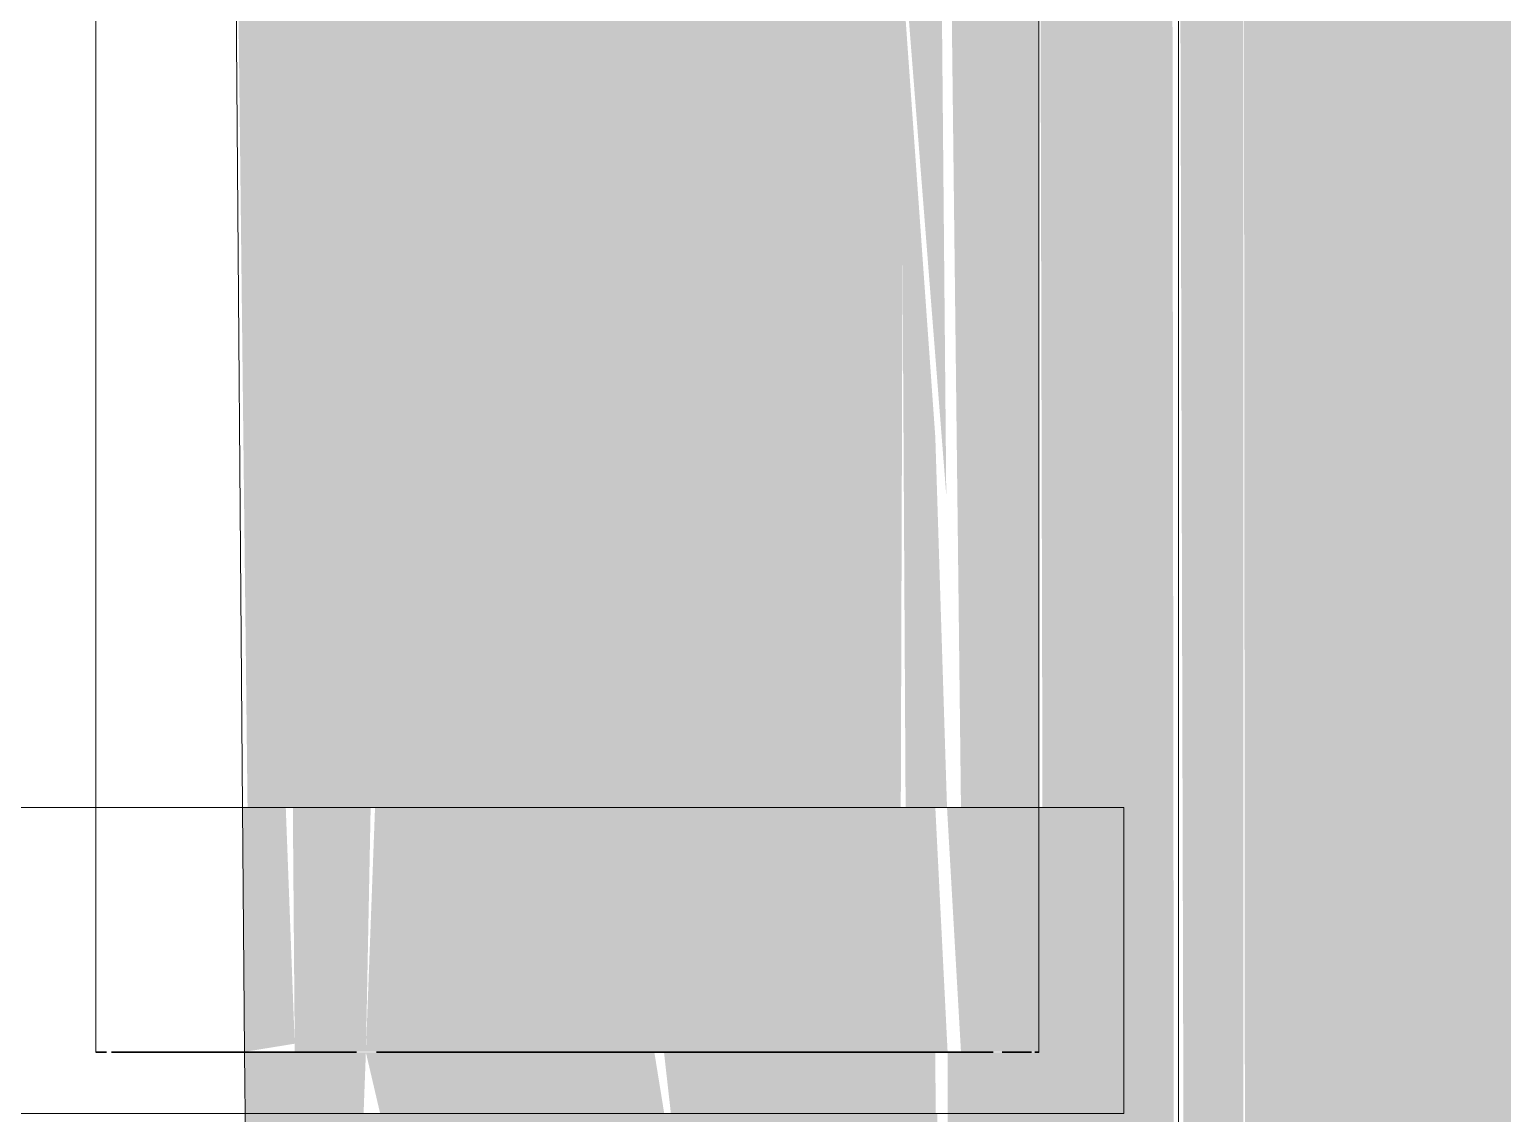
# Model space of a CAD drawing. Header units: metres. Extents: x 147 to 427, y -16 to 162.
# Drawn here: x 392.16138 to 392.21137, y 0.61274 to 0.64953 of the extents above; entities that cross this region are included whole.
import ezdxf

# ---------------------------------------------------------------- set-up
doc = ezdxf.new("R2010")
doc.units = ezdxf.units.M
doc.layers.add('P-SANR-FIXT', color=7, linetype='Continuous', lineweight=5)

# ---------------------------------------------------------------- blocks, each defined once
blk = doc.blocks.new('USO_ESG_Cuba lavatório retângular - Uso geral-3647402-HH')
at = {"layer": 'P-SANR-FIXT'}
for p, q in [((-161.021967, 0.674313), (-161.021967, 0.623125)), ((-160.989967, 0.623125), (-160.989967, 0.674313))]:
    blk.add_line(p, q, dxfattribs=at)
at = {"layer": 'P-SANR-FIXT', "color": 253, "true_color": 0xa6a6a6}
for p, q in [((-161.021967, 0.623125), (-161.021967, 0.614813)), ((-160.989967, 0.614813), (-160.989967, 0.623125)), ((-161.021611, 0.614813), (-161.021961, 0.614813)), ((-161.013122, 0.614813), (-161.021439, 0.614813)), ((-161.005967, 0.614813), (-161.012452, 0.614813)), ((-160.991512, 0.614813), (-161.005967, 0.614813)), ((-160.990215, 0.614813), (-160.99121, 0.614813)), ((-160.989967, 0.614813), (-160.990102, 0.614813))]:
    blk.add_line(p, q, dxfattribs=at)
at = {"layer": 'P-SANR-FIXT', "color": 254, "true_color": 0xdfdfdf}
for p, q in [((-161.021659, 0.614813), (-161.021961, 0.614813)), ((-161.020749, 0.614813), (-161.021439, 0.614813)), ((-161.019567, 0.614813), (-161.020422, 0.614813)), ((-161.01728, 0.614813), (-161.01927, 0.614813)), ((-161.013122, 0.614813), (-161.01728, 0.614813)), ((-161.009642, 0.614813), (-161.01209, 0.614813)), ((-161.005967, 0.614813), (-161.008918, 0.614813)), ((-161.002712, 0.614813), (-161.005967, 0.614813)), ((-160.994653, 0.614813), (-161.002291, 0.614813)), ((-160.991512, 0.614813), (-160.994653, 0.614813)), ((-160.990274, 0.614813), (-160.991185, 0.614813)), ((-160.989967, 0.614813), (-160.990102, 0.614813))]:
    blk.add_line(p, q, dxfattribs=at)
blk = doc.blocks.new('USO_ESG_Sifão de Uso Geral - Sifão para lavatório-3647404-HH')
at = {"layer": 'P-SANR-FIXT'}
for p, q in [((-161.024856, 0.623125), (-160.987078, 0.623125)), ((-160.987078, 0.612738), (-160.987078, 0.623125)), ((-161.024856, 0.612738), (-160.987078, 0.612738))]:
    blk.add_line(p, q, dxfattribs=at)
at = {"layer": 'P-SANR-FIXT', "color": 253, "true_color": 0xa6a6a6}
for p, q in [((-161.02446, 0.623125), (-161.023418, 0.623125)), ((-161.021967, 0.623125), (-161.013122, 0.623125)), ((-161.0128, 0.623125), (-160.989967, 0.623125)), ((-160.988516, 0.623125), (-160.987474, 0.623125)), ((-160.987441, 0.623125), (-160.987078, 0.623125)), ((-161.021961, 0.614832), (-161.021611, 0.614832)), ((-161.021437, 0.614832), (-161.013122, 0.614832)), ((-161.012445, 0.614832), (-160.991512, 0.614832)), ((-160.991207, 0.614832), (-160.990215, 0.614832)), ((-160.990101, 0.614832), (-160.989967, 0.614832)), ((-161.024856, 0.612738), (-161.019323, 0.612738)), ((-161.018967, 0.612738), (-161.012661, 0.612738)), ((-161.012467, 0.612738), (-161.009331, 0.612738)), ((-161.009306, 0.612738), (-161.002627, 0.612738)), ((-161.002602, 0.612738), (-160.999467, 0.612738)), ((-160.999273, 0.612738), (-160.992967, 0.612738)), ((-160.99261, 0.612738), (-160.987078, 0.612738))]:
    blk.add_line(p, q, dxfattribs=at)
at = {"layer": 'P-SANR-FIXT', "color": 7, "true_color": 0xf3f3f3}
for p, q in [((-161.02311, 0.623125), (-161.021803, 0.623125)), ((-161.02156, 0.623125), (-161.019881, 0.623125)), ((-161.019323, 0.623125), (-161.018622, 0.623125)), ((-161.018486, 0.623125), (-161.017626, 0.623125)), ((-161.017278, 0.623125), (-161.015005, 0.623125)), ((-161.014618, 0.623125), (-161.013195, 0.623125)), ((-161.012864, 0.623125), (-161.009652, 0.623125)), ((-161.009094, 0.623125), (-161.006406, 0.623125)), ((-161.005509, 0.623125), (-161.00284, 0.623125)), ((-161.002282, 0.623125), (-161.000197, 0.623125)), ((-160.999763, 0.623125), (-160.997282, 0.623125)), ((-160.996912, 0.623125), (-160.99464, 0.623125)), ((-160.994165, 0.623125), (-160.993312, 0.623125)), ((-160.993177, 0.623125), (-160.99261, 0.623125)), ((-160.99176, 0.623125), (-160.990261, 0.623125)), ((-160.989895, 0.623125), (-160.988644, 0.623125))]:
    blk.add_line(p, q, dxfattribs=at)
at = {"layer": 'P-SANR-FIXT', "color": 254, "true_color": 0xdfdfdf}
for p, q in [((-161.021961, 0.623125), (-161.021659, 0.623125)), ((-161.021568, 0.623125), (-161.020749, 0.623125)), ((-161.020422, 0.623125), (-161.01927, 0.623125)), ((-161.019021, 0.623125), (-161.01728, 0.623125)), ((-161.016966, 0.623125), (-161.014856, 0.623125)), ((-161.014488, 0.623125), (-161.013122, 0.623125)), ((-161.0128, 0.623125), (-161.009642, 0.623125)), ((-161.009203, 0.623125), (-161.006406, 0.623125)), ((-161.005509, 0.623125), (-161.002712, 0.623125)), ((-161.002291, 0.623125), (-161.000234, 0.623125)), ((-160.999809, 0.623125), (-160.997414, 0.623125)), ((-160.997062, 0.623125), (-160.994954, 0.623125)), ((-160.994347, 0.623125), (-160.992663, 0.623125)), ((-160.992424, 0.623125), (-160.991512, 0.623125)), ((-160.991022, 0.623125), (-160.990322, 0.623125)), ((-160.990194, 0.623125), (-160.989967, 0.623125)), ((-161.021961, 0.614832), (-161.021659, 0.614832)), ((-161.021437, 0.614832), (-161.020749, 0.614832)), ((-161.020422, 0.614832), (-161.019558, 0.614832)), ((-161.01927, 0.614832), (-161.013122, 0.614832)), ((-161.01209, 0.614832), (-161.009642, 0.614832)), ((-161.008911, 0.614832), (-161.002712, 0.614832)), ((-161.002291, 0.614832), (-160.991512, 0.614832)), ((-160.991185, 0.614832), (-160.990274, 0.614832)), ((-160.990101, 0.614832), (-160.989967, 0.614832)), ((-161.018967, 0.612738), (-161.012661, 0.612738)), ((-161.018681, 0.612738), (-161.013195, 0.612738)), ((-161.012864, 0.612738), (-161.00968, 0.612738)), ((-161.012467, 0.612738), (-161.009331, 0.612738)), ((-161.009652, 0.612738), (-161.002282, 0.612738)), ((-161.009306, 0.612738), (-161.002627, 0.612738)), ((-161.002602, 0.612738), (-160.999467, 0.612738)), ((-161.002254, 0.612738), (-160.998922, 0.612738)), ((-160.999273, 0.612738), (-160.992967, 0.612738)), ((-160.998738, 0.612738), (-160.993253, 0.612738))]:
    blk.add_line(p, q, dxfattribs=at)
blk = doc.blocks.new('USO_ESG_Cuba lavatório retângular - Uso geral-V213-HH')
at = {"layer": 'P-SANR-FIXT', "color": 253, "true_color": 0xa6a6a6}
for p, q in [((-161.021967, 0.674313), (-161.021967, 0.623125)), ((-160.989967, 0.623125), (-160.989967, 0.674313))]:
    blk.add_line(p, q, dxfattribs=at)
at = {"layer": 'P-SANR-FIXT', "color": 7, "true_color": 0xfafafa}
for p, q in [((-161.021967, 0.623125), (-161.021967, 0.614832)), ((-160.989967, 0.614832), (-160.989967, 0.623125)), ((-161.021698, 0.614813), (-161.021961, 0.614813)), ((-161.020899, 0.614813), (-161.021439, 0.614813)), ((-161.019567, 0.614813), (-161.020422, 0.614813)), ((-161.013122, 0.614813), (-161.01927, 0.614813)), ((-161.009642, 0.614813), (-161.01209, 0.614813)), ((-161.005967, 0.614813), (-161.008918, 0.614813)), ((-161.002845, 0.614813), (-161.005967, 0.614813)), ((-160.991512, 0.614813), (-161.002291, 0.614813)), ((-160.990274, 0.614813), (-160.991185, 0.614813)), ((-160.989967, 0.614813), (-160.990102, 0.614813))]:
    blk.add_line(p, q, dxfattribs=at)
at = {"layer": 'P-SANR-FIXT', "color": 7, "true_color": 0xfdfdfd}
for p, q in [((-161.021698, 0.614813), (-161.021961, 0.614813)), ((-161.020899, 0.614813), (-161.021439, 0.614813)), ((-161.019567, 0.614813), (-161.020422, 0.614813)), ((-161.013122, 0.614813), (-161.01927, 0.614813)), ((-161.009642, 0.614813), (-161.01209, 0.614813)), ((-161.005967, 0.614813), (-161.008918, 0.614813)), ((-161.002845, 0.614813), (-161.005967, 0.614813)), ((-160.991512, 0.614813), (-161.002291, 0.614813)), ((-160.990274, 0.614813), (-160.991185, 0.614813)), ((-160.989967, 0.614813), (-160.990102, 0.614813))]:
    blk.add_line(p, q, dxfattribs=at)
blk = doc.blocks.new('USO_ESG_Sifão de Uso Geral - Sifão para lavatório-V214-HH')
at = {"layer": 'P-SANR-FIXT', "color": 253, "true_color": 0xa6a6a6}
for p, q in [((-161.024856, 0.623125), (-161.023418, 0.623125)), ((-160.988516, 0.623125), (-160.987078, 0.623125)), ((-160.987078, 0.612738), (-160.987078, 0.623125)), ((-161.024856, 0.612738), (-161.019323, 0.612738)), ((-160.99261, 0.612738), (-160.987078, 0.612738))]:
    blk.add_line(p, q, dxfattribs=at)
at = {"layer": 'P-SANR-FIXT', "color": 254, "true_color": 0xdfdfdf}
for p, q in [((-161.02446, 0.623125), (-161.023418, 0.623125)), ((-160.988516, 0.623125), (-160.987474, 0.623125)), ((-160.987441, 0.623125), (-160.987078, 0.623125)), ((-161.024856, 0.612738), (-161.019323, 0.612738)), ((-161.018681, 0.612738), (-161.013195, 0.612738)), ((-161.012864, 0.612738), (-161.00968, 0.612738)), ((-161.009652, 0.612738), (-161.002282, 0.612738)), ((-161.002254, 0.612738), (-160.998922, 0.612738)), ((-160.998738, 0.612738), (-160.993253, 0.612738)), ((-160.99261, 0.612738), (-160.987078, 0.612738))]:
    blk.add_line(p, q, dxfattribs=at)
at = {"layer": 'P-SANR-FIXT', "color": 7, "true_color": 0xfefefe}
for p, q in [((-161.02311, 0.623125), (-161.021803, 0.623125)), ((-161.02156, 0.623125), (-161.019881, 0.623125)), ((-161.019323, 0.623125), (-161.018622, 0.623125)), ((-161.018486, 0.623125), (-161.017626, 0.623125)), ((-161.017278, 0.623125), (-161.015005, 0.623125)), ((-161.014618, 0.623125), (-161.013195, 0.623125)), ((-161.012864, 0.623125), (-161.009652, 0.623125)), ((-161.009094, 0.623125), (-161.006406, 0.623125)), ((-161.005509, 0.623125), (-161.00284, 0.623125)), ((-161.002282, 0.623125), (-161.000197, 0.623125)), ((-160.999763, 0.623125), (-160.997282, 0.623125)), ((-160.996912, 0.623125), (-160.99464, 0.623125)), ((-160.994165, 0.623125), (-160.993312, 0.623125)), ((-160.993177, 0.623125), (-160.99261, 0.623125)), ((-160.99176, 0.623125), (-160.990261, 0.623125)), ((-160.989895, 0.623125), (-160.988644, 0.623125))]:
    blk.add_line(p, q, dxfattribs=at)
at = {"layer": 'P-SANR-FIXT', "color": 7, "true_color": 0xf3f3f3}
for p, q in [((-161.02311, 0.623125), (-161.021803, 0.623125)), ((-161.02156, 0.623125), (-161.019881, 0.623125)), ((-161.019323, 0.623125), (-161.018622, 0.623125)), ((-161.018486, 0.623125), (-161.017626, 0.623125)), ((-161.017278, 0.623125), (-161.015005, 0.623125)), ((-161.014618, 0.623125), (-161.013195, 0.623125)), ((-161.012864, 0.623125), (-161.009652, 0.623125)), ((-161.009094, 0.623125), (-161.006406, 0.623125)), ((-161.005509, 0.623125), (-161.00284, 0.623125)), ((-161.002282, 0.623125), (-161.000197, 0.623125)), ((-160.999763, 0.623125), (-160.997282, 0.623125)), ((-160.996912, 0.623125), (-160.99464, 0.623125)), ((-160.994165, 0.623125), (-160.993312, 0.623125)), ((-160.993177, 0.623125), (-160.99261, 0.623125)), ((-160.99176, 0.623125), (-160.990261, 0.623125)), ((-160.989895, 0.623125), (-160.988644, 0.623125)), ((-161.018967, 0.612738), (-161.012661, 0.612738)), ((-161.012467, 0.612738), (-161.009331, 0.612738)), ((-161.009306, 0.612738), (-161.002627, 0.612738)), ((-161.002602, 0.612738), (-160.999467, 0.612738)), ((-160.999273, 0.612738), (-160.992967, 0.612738))]:
    blk.add_line(p, q, dxfattribs=at)
at = {"layer": 'P-SANR-FIXT', "color": 7, "true_color": 0xfdfdfd}
for p, q in [((-161.021961, 0.623125), (-161.021659, 0.623125)), ((-161.021568, 0.623125), (-161.020749, 0.623125)), ((-161.020422, 0.623125), (-161.01927, 0.623125)), ((-161.019021, 0.623125), (-161.01728, 0.623125)), ((-161.016966, 0.623125), (-161.014856, 0.623125)), ((-161.014488, 0.623125), (-161.013122, 0.623125)), ((-161.0128, 0.623125), (-161.009642, 0.623125)), ((-161.009088, 0.623125), (-161.006406, 0.623125)), ((-161.005509, 0.623125), (-161.002845, 0.623125)), ((-161.002291, 0.623125), (-161.000234, 0.623125)), ((-160.999809, 0.623125), (-160.997414, 0.623125)), ((-160.997062, 0.623125), (-160.994954, 0.623125)), ((-160.994347, 0.623125), (-160.992663, 0.623125)), ((-160.992424, 0.623125), (-160.991512, 0.623125)), ((-160.991022, 0.623125), (-160.990322, 0.623125)), ((-160.990194, 0.623125), (-160.989967, 0.623125)), ((-161.021961, 0.614832), (-161.021698, 0.614832)), ((-161.021437, 0.614832), (-161.020899, 0.614832)), ((-161.020422, 0.614832), (-161.019558, 0.614832)), ((-161.01927, 0.614832), (-161.013122, 0.614832)), ((-161.01209, 0.614832), (-161.009642, 0.614832)), ((-161.008911, 0.614832), (-161.002845, 0.614832)), ((-161.002291, 0.614832), (-160.991512, 0.614832)), ((-160.991185, 0.614832), (-160.990274, 0.614832)), ((-160.990101, 0.614832), (-160.989967, 0.614832))]:
    blk.add_line(p, q, dxfattribs=at)
at = {"layer": 'P-SANR-FIXT', "color": 7, "true_color": 0xfafafa}
for p, q in [((-161.021961, 0.623125), (-161.021659, 0.623125)), ((-161.021568, 0.623125), (-161.020749, 0.623125)), ((-161.020422, 0.623125), (-161.01927, 0.623125)), ((-161.019021, 0.623125), (-161.01728, 0.623125)), ((-161.016966, 0.623125), (-161.014856, 0.623125)), ((-161.014488, 0.623125), (-161.013122, 0.623125)), ((-161.0128, 0.623125), (-161.009642, 0.623125)), ((-161.009088, 0.623125), (-161.006406, 0.623125)), ((-161.005509, 0.623125), (-161.002845, 0.623125)), ((-161.002291, 0.623125), (-161.000234, 0.623125)), ((-160.999809, 0.623125), (-160.997414, 0.623125)), ((-160.997062, 0.623125), (-160.994954, 0.623125)), ((-160.994347, 0.623125), (-160.992663, 0.623125)), ((-160.992424, 0.623125), (-160.991512, 0.623125)), ((-160.991022, 0.623125), (-160.990322, 0.623125)), ((-160.990194, 0.623125), (-160.989967, 0.623125)), ((-161.021961, 0.614832), (-161.021698, 0.614832)), ((-161.021437, 0.614832), (-161.020899, 0.614832)), ((-161.020422, 0.614832), (-161.019558, 0.614832)), ((-161.01927, 0.614832), (-161.013122, 0.614832)), ((-161.01209, 0.614832), (-161.009642, 0.614832)), ((-161.008911, 0.614832), (-161.002845, 0.614832)), ((-161.002291, 0.614832), (-160.994653, 0.614832)), ((-160.994653, 0.614832), (-160.991512, 0.614832)), ((-160.991185, 0.614832), (-160.990274, 0.614832)), ((-160.990101, 0.614832), (-160.989967, 0.614832)), ((-161.018967, 0.612738), (-161.012661, 0.612738)), ((-161.018681, 0.612738), (-161.013195, 0.612738)), ((-161.012864, 0.612738), (-161.00968, 0.612738)), ((-161.012467, 0.612738), (-161.009331, 0.612738)), ((-161.009652, 0.612738), (-161.002282, 0.612738)), ((-161.009306, 0.612738), (-161.002627, 0.612738)), ((-161.002602, 0.612738), (-160.999467, 0.612738)), ((-161.002254, 0.612738), (-160.998922, 0.612738)), ((-160.999273, 0.612738), (-160.99341, 0.612738)), ((-160.998738, 0.612738), (-160.993253, 0.612738)), ((-160.99341, 0.612738), (-160.992967, 0.612738))]:
    blk.add_line(p, q, dxfattribs=at)
blk = doc.blocks.new('UT_Bacia com caixa acoplada - UT_Bacia com caixa acoplada-V218-HH')
at = {"layer": 'P-SANR-FIXT', "true_color": 0xf4f2f0, "transparency": 33554598}
h = blk.add_hatch(color=7, dxfattribs=at)
h.paths.add_polyline_path([(-160.643446, 0.423226), (-160.642949, 0.731), (-160.65082, 0.731), (-160.650769, 0.430691), (-160.647582, 0.430541), (-160.644421, 0.42798), (-160.643463, 0.423326)])
h.paths.add_polyline_path([(-160.985423, 0.477127), (-160.985229, 0.477127), (-160.985461, 0.675), (-160.989184, 0.675), (-160.989967, 0.674313), (-160.989844, 0.623125), (-160.987078, 0.623125), (-160.987078, 0.612738), (-160.992967, 0.612738), (-160.992586, 0.485122), (-160.989487, 0.485122), (-160.990049, 0.479156), (-160.991161, 0.478336), (-160.991771, 0.47903), (-160.992586, 0.478001), (-160.988011, 0.4778), (-160.98569, 0.477813)])
for points in [[(-160.902531, 0.431), (-160.653025, 0.431), (-160.653025, 0.731), (-160.883479, 0.731), (-160.888416, 0.678031), (-160.889568, 0.677463), (-160.891288, 0.676838), (-160.896958, 0.676752), (-160.898702, 0.676232), (-160.898702, 0.676156), (-160.894919, 0.675739), (-160.895723, 0.67536), (-160.901796, 0.675), (-160.983025, 0.675), (-160.982866, 0.477127), (-160.980573, 0.477127), (-160.980573, 0.475285), (-160.981438, 0.474157), (-160.980573, 0.474157), (-160.972836, 0.431), (-160.904993, 0.431)], [(-160.984281, 0.477127), (-160.983025, 0.477178), (-160.983025, 0.675), (-160.985229, 0.674531), (-160.984692, 0.477127), (-160.984424, 0.477127)], [(-161.016922, 0.614832), (-161.015222, 0.615108), (-161.015526, 0.623125), (-161.016989, 0.623125), (-161.016928, 0.615587)]]:
    blk.add_hatch(color=7, dxfattribs=at).paths.add_polyline_path(points)
h = blk.add_hatch(color=7, dxfattribs=at)
h.paths.add_polyline_path([(-161.012806, 0.614832), (-161.005968, 0.614832), (-161.005966, 0.614832), (-160.993064, 0.614832), (-160.993481, 0.623125), (-161.012496, 0.623125), (-161.012778, 0.615587)])
h.paths.add_polyline_path([(-161.010446, 0.677128), (-161.009733, 0.677494), (-161.011248, 0.682009), (-161.011194, 0.677128)])
h.paths.add_polyline_path([(-161.003892, 0.677128), (-161.003956, 0.677494), (-161.004532, 0.67931), (-161.005666, 0.677823), (-161.004405, 0.677329)])
h.paths.add_polyline_path([(-161.006103, 0.677128), (-161.005967, 0.677494), (-161.006103, 0.682009), (-161.006855, 0.682009), (-161.007077, 0.680972), (-161.006706, 0.67782), (-161.006714, 0.677128)])
h.paths.add_polyline_path([(-160.993233, 0.685313), (-160.993343, 0.686312), (-161.004818, 0.685775), (-161.003783, 0.686027), (-160.993283, 0.685313)])
h = blk.add_hatch(color=7, dxfattribs=at)
h.paths.add_polyline_path([(-160.989967, 0.614832), (-160.989967, 0.623125), (-160.993084, 0.623125), (-160.99261, 0.614832), (-160.99074, 0.614832)])
h.paths.add_polyline_path([(-160.992633, 0.685313), (-160.990967, 0.685775), (-160.991436, 0.686312), (-160.993234, 0.685762), (-160.9931, 0.685313)])
h = blk.add_hatch(color=7, dxfattribs=at)
h.paths.add_polyline_path([(-161.015203, 0.614832), (-161.012806, 0.614832), (-161.012645, 0.623125), (-161.015286, 0.623125), (-161.01522, 0.614832)])
h.paths.add_polyline_path([(-161.01165, 0.677128), (-161.011322, 0.677494), (-161.011651, 0.677317)])
h = blk.add_hatch(color=7, dxfattribs=at)
h.paths.add_polyline_path([(-161.014679, 0.419952), (-160.993181, 0.419952), (-160.99261, 0.425884), (-160.99327, 0.474157), (-161.015081, 0.474157), (-161.015159, 0.477127), (-161.015806, 0.477127), (-161.014799, 0.419952)])
h.paths.add_polyline_path([(-161.014345, 0.417245), (-161.014799, 0.419916), (-161.015341, 0.419756), (-161.014799, 0.417297), (-161.014481, 0.417261)])
h.paths.add_polyline_path([(-161.015822, 0.479156), (-161.015196, 0.479648), (-161.014799, 0.485122), (-160.992967, 0.485122), (-160.99341, 0.612738), (-161.012885, 0.612738), (-161.012807, 0.614813), (-161.016922, 0.614813), (-161.015829, 0.479962)])
h.paths.add_polyline_path([(-161.015526, 0.623125), (-160.994653, 0.623125), (-160.994561, 0.652175), (-160.993109, 0.633723), (-160.993481, 0.675), (-161.000112, 0.675), (-161.00031, 0.674313), (-161.001969, 0.674313), (-161.001942, 0.675), (-161.003315, 0.675), (-161.003138, 0.674313), (-161.011374, 0.674313), (-161.011725, 0.675), (-161.017405, 0.674429), (-161.016823, 0.623125), (-161.015984, 0.623125)])
h = blk.add_hatch(color=7, dxfattribs=at)
h.paths.add_polyline_path([(-161.015309, 0.415919), (-160.993802, 0.416429), (-160.993343, 0.419952), (-161.013941, 0.41972), (-161.014345, 0.417245), (-161.015319, 0.417084), (-161.015312, 0.41621)])
h.paths.add_polyline_path([(-161.013814, 0.477127), (-161.013443, 0.477127), (-161.013428, 0.476228)])
h.paths.add_polyline_path([(-161.011087, 0.474157), (-160.992726, 0.474157), (-160.99327, 0.477127), (-161.00026, 0.477639), (-161.007418, 0.477911), (-161.01424, 0.477196), (-161.014254, 0.476858), (-161.015126, 0.476323), (-161.014679, 0.474157), (-161.012323, 0.474157)])
h.paths.add_polyline_path([(-161.015248, 0.478135), (-160.993592, 0.478135), (-160.99327, 0.478623), (-160.992736, 0.478351), (-160.992967, 0.485122), (-161.013571, 0.485122), (-161.013861, 0.479156), (-161.015822, 0.479156), (-161.015814, 0.478135)])
h.paths.add_polyline_path([(-160.99341, 0.517856), (-160.992967, 0.529068), (-160.993481, 0.614813), (-161.002689, 0.614813), (-161.002455, 0.612738), (-160.99341, 0.612738), (-160.99341, 0.528722)])
h.paths.add_polyline_path([(-161.003761, 0.674313), (-161.003789, 0.675), (-161.006738, 0.675), (-161.006746, 0.674313), (-161.005967, 0.674313)])
h.paths.add_polyline_path([(-161.011374, 0.674313), (-161.009029, 0.674732), (-161.009098, 0.675), (-161.011363, 0.675)])
h = blk.add_hatch(color=7, dxfattribs=at)
h.paths.add_polyline_path([(-161.014345, 0.417245), (-161.01389, 0.417321), (-161.014345, 0.419952), (-161.014679, 0.419952), (-161.014427, 0.417909)])
h.paths.add_polyline_path([(-161.015126, 0.476323), (-161.014799, 0.477127), (-161.015143, 0.477127)])
h.paths.add_polyline_path([(-161.013475, 0.479156), (-161.013869, 0.485122), (-161.015311, 0.485122), (-161.014679, 0.479156), (-161.013861, 0.479156)])
h.paths.add_polyline_path([(-161.007374, 0.612738), (-161.002681, 0.612738), (-161.003016, 0.614813), (-161.012807, 0.614813), (-161.012323, 0.612738), (-161.007444, 0.612738)])
h.paths.add_polyline_path([(-160.993989, 0.623125), (-160.993084, 0.623125), (-160.993481, 0.635689), (-160.994653, 0.652175), (-160.994489, 0.623125)])
h.paths.add_polyline_path([(-161.008923, 0.674313), (-161.006746, 0.674313), (-161.006738, 0.675), (-161.008814, 0.674715), (-161.008918, 0.674331)])
h.paths.add_polyline_path([(-161.001969, 0.674313), (-161.00031, 0.674313), (-161.00031, 0.675), (-161.001942, 0.675)])
h.paths.add_polyline_path([(-161.003138, 0.674313), (-161.003789, 0.675), (-161.003761, 0.674313)])
h = blk.add_hatch(color=7, dxfattribs=at)
h.paths.add_polyline_path([(-160.992604, 0.423226), (-160.991629, 0.42798), (-160.989281, 0.430468), (-160.988463, 0.42983), (-160.988011, 0.430872), (-160.985229, 0.431), (-160.985764, 0.477827), (-160.990983, 0.477458), (-160.992733, 0.477127), (-160.99261, 0.425884)])
h.paths.add_polyline_path([(-160.992311, 0.478135), (-160.991695, 0.479156), (-160.99103, 0.478135), (-160.989487, 0.47974), (-160.990049, 0.485122), (-160.992752, 0.485122), (-160.992586, 0.478275)])
h.paths.add_polyline_path([(-160.989967, 0.623125), (-160.989967, 0.674313), (-160.989967, 0.675), (-160.993207, 0.674597), (-160.99261, 0.623125), (-160.990967, 0.623125)])
h.paths.add_polyline_path([(-160.992967, 0.574438), (-160.99261, 0.612738), (-160.987078, 0.612738), (-160.987078, 0.623125), (-160.989967, 0.623125), (-160.989967, 0.614813), (-160.993064, 0.614813), (-160.992975, 0.577921)])
at = {"layer": 'P-SANR-FIXT', "color": 253, "true_color": 0x9e9d9c}
blk.add_line((-160.985229, 0.675), (-160.985229, 0.477127), dxfattribs=at)
at = {"layer": 'P-SANR-FIXT', "color": 254, "true_color": 0xdfdfdf}
for p, q in [((-161.017404, 0.674313), (-161.016989, 0.623125)), ((-161.016922, 0.614813), (-161.015816, 0.478379))]:
    blk.add_line(p, q, dxfattribs=at)
at = {"layer": 'P-SANR-FIXT', "color": 7, "true_color": 0xfefefe}
blk.add_line((-161.016989, 0.623125), (-161.016922, 0.614832), dxfattribs=at)

msp = doc.modelspace()

# ---------------------------------------------------------------- block references
at = {"layer": 'P-SANR-FIXT', "color": 253, "true_color": 0x9e9e9e}
msp.add_blockref('USO_ESG_Cuba lavatório retângular - Uso geral-3647402-HH', (553.1856, 0), dxfattribs=at)
at = {"layer": 'P-SANR-FIXT', "color": 254, "true_color": 0xe8e8e8}
msp.add_blockref('USO_ESG_Cuba lavatório retângular - Uso geral-V213-HH', (553.1856, 0), dxfattribs=at)
at = {"layer": 'P-SANR-FIXT'}
msp.add_blockref('UT_Bacia com caixa acoplada - UT_Bacia com caixa acoplada-V218-HH', (553.1856, 0), dxfattribs=at)
at = {"layer": 'P-SANR-FIXT', "color": 253, "true_color": 0xa6a6a6}
msp.add_blockref('USO_ESG_Sifão de Uso Geral - Sifão para lavatório-3647404-HH', (553.1856, 0), dxfattribs=at)
at = {"layer": 'P-SANR-FIXT', "color": 7, "true_color": 0xfafafa}
msp.add_blockref('USO_ESG_Sifão de Uso Geral - Sifão para lavatório-V214-HH', (553.1856, 0), dxfattribs=at)

doc.saveas('drawing.dxf')
